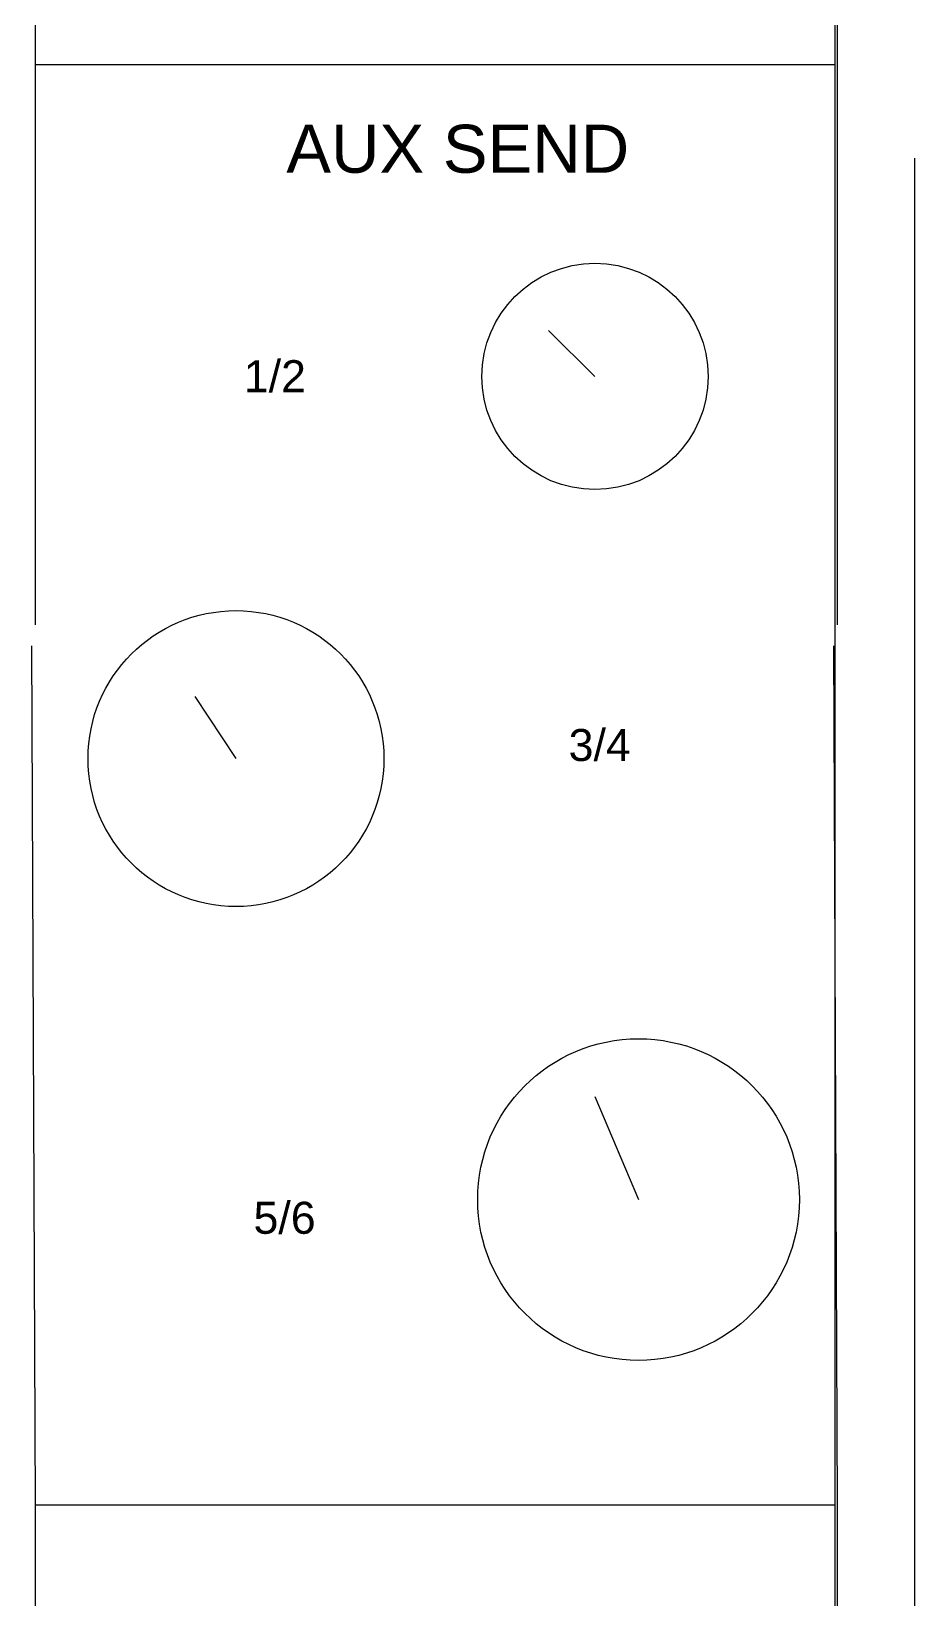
# Model space of a CAD drawing. Header units: inches. Extents: x 50 to 455, y -1657 to 1150.
# Drawn here: x 49.6 to 160, y -1010.1 to -814.1 of the extents above; entities that cross this region are included whole.
import ezdxf

# ---------------------------------------------------------------- set-up
doc = ezdxf.new("R2010")
doc.units = ezdxf.units.IN
doc.header["$MEASUREMENT"] = 0
doc.layers.get('0').update_dxf_attribs({"lineweight": 25, "true_color": 0xffffff})
doc.styles.add('textstyle11', font='')
doc.styles.add('textstyle12', font='')
doc.styles.add('textstyle13', font='')
doc.styles.add('textstyle14', font='')
doc.styles.get('textstyle11').set_extended_font_data('Liberation Sans')
doc.styles.get('textstyle12').set_extended_font_data('Liberation Sans')
doc.styles.get('textstyle13').set_extended_font_data('Liberation Sans')
doc.styles.get('textstyle14').set_extended_font_data('Liberation Sans')

msp = doc.modelspace()

# ---------------------------------------------------------------- linework, layer by layer
for p, q in [((150.06, -1657.27), (150.06, 942.73)), ((50.1, -708.3), (50.1, -818.3)), ((150.32, -708.3), (150.32, -818.3)), ((50.1, -818.3), (100.1, -818.3)), ((50.1, -818.3), (50.1, -888.3)), ((100.1, -818.3), (150.06, -818.3)), ((150.32, -818.3), (150.32, -888.3)), ((114.26, -851.53), (120.06, -857.27)), ((49.63, -890.94), (50.1, -998.3)), ((149.85, -890.94), (150.32, -998.3)), ((70.06, -897.27), (75.2, -905.03)), ((120.06, -947.27), (125.5, -960.14)), ((50.1, -998.3), (100.1, -998.3)), ((50.1, -998.3), (50.1, -1198.3)), ((100.1, -998.3), (150.06, -998.3)), ((150.32, -998.3), (150.32, -1198.3))]:
    msp.add_line(p, q)
at = {"color": 1, "true_color": 0xff0000}
msp.add_line((160, -830), (160, -1650), dxfattribs=at)
for centre, radius in [((120.06, -857.27), 14.14), ((75.2, -905.03), 18.49), ((125.5, -960.14), 20.1)]:
    msp.add_circle(centre, radius)

# ---------------------------------------------------------------- texts
at = {"char_height": 1, "attachment_point": 5}
for s, insert, style in [('\\C7;\\H6;AUX SEND', (102.91, -828.86), 'textstyle11'), ('\\C7;\\H4;1/2', (80.06, -857.27), 'textstyle13'), ('\\C7;\\H4;3/4', (120.65, -903.36), 'textstyle12'), ('\\C7;\\H4;5/6', (81.27, -962.44), 'textstyle14')]:
    msp.add_mtext(s, dxfattribs=dict(at, insert=insert, style=style))

doc.saveas('drawing.dxf')
